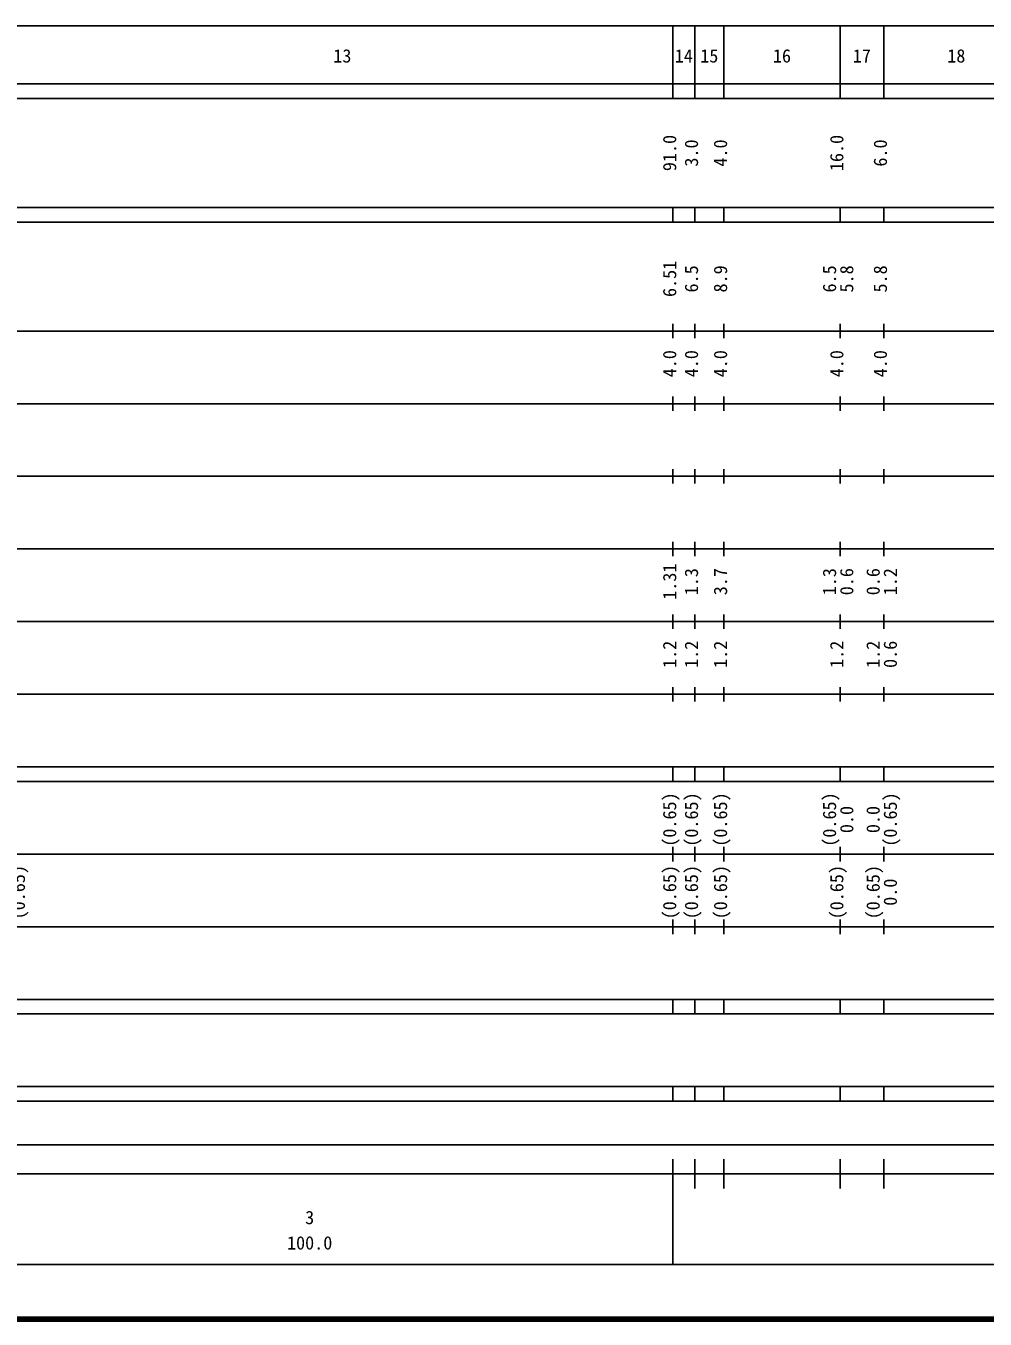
# Model space of a CAD drawing. Units: millimetres on the paper, enlarged 1000 times. Extents: x 40000 to 680000, y 20000 to 380000.
# Drawn here: x 278944 to 410962, y 20000 to 198000 of the extents above; entities that cross this region are included whole.
import ezdxf
from ezdxf.enums import TextEntityAlignment as Align

# ---------------------------------------------------------------- set-up
doc = ezdxf.new("R2010")
doc.units = ezdxf.units.MM
doc.header["$LTSCALE"] = 1000
doc.layers.add('M-TTL', color=2, linetype='Continuous', lineweight=140)
doc.layers.add('M-TTL-BAND', color=7, linetype='Continuous', lineweight=25)
doc.styles.add('ＭＳ ゴシック', font='')
doc.styles.get('ＭＳ ゴシック').set_extended_font_data('MS Gothic')

msp = doc.modelspace()

# ---------------------------------------------------------------- linework, layer by layer
at = {"layer": 'M-TTL'}
msp.add_line((40000, 20000), (680000, 20000), dxfattribs=at)
at = {"layer": 'M-TTL-BAND'}
for p, q in [((68000, 198000), (579000, 198000)), ((368000, 188000), (368000, 198000)), ((371000, 188000), (371000, 198000)), ((375000, 188000), (375000, 198000)), ((391000, 188000), (391000, 198000)), ((397000, 188000), (397000, 198000)), ((40000, 190000), (579000, 190000)), ((40000, 188000), (579000, 188000)), ((40000, 173000), (579000, 173000)), ((368000, 171000), (368000, 173000)), ((371000, 171000), (371000, 173000)), ((375000, 171000), (375000, 173000)), ((391000, 171000), (391000, 173000)), ((397000, 171000), (397000, 173000)), ((40000, 171000), (579000, 171000)), ((368000, 155000), (368000, 157000)), ((371000, 155000), (371000, 157000)), ((375000, 155000), (375000, 157000)), ((391000, 155000), (391000, 157000)), ((397000, 155000), (397000, 157000)), ((40000, 156000), (579000, 156000)), ((46000, 146000), (579000, 146000)), ((368000, 145000), (368000, 147000)), ((371000, 145000), (371000, 147000)), ((375000, 145000), (375000, 147000)), ((391000, 145000), (391000, 147000)), ((397000, 145000), (397000, 147000)), ((52000, 136000), (579000, 136000)), ((368000, 135000), (368000, 137000)), ((371000, 135000), (371000, 137000)), ((375000, 135000), (375000, 137000)), ((391000, 135000), (391000, 137000)), ((397000, 135000), (397000, 137000)), ((368000, 125000), (368000, 127000)), ((371000, 125000), (371000, 127000)), ((375000, 125000), (375000, 127000)), ((391000, 125000), (391000, 127000)), ((397000, 125000), (397000, 127000)), ((46000, 126000), (579000, 126000)), ((52000, 116000), (579000, 116000)), ((368000, 115000), (368000, 117000)), ((371000, 115000), (371000, 117000)), ((375000, 115000), (375000, 117000)), ((391000, 115000), (391000, 117000)), ((397000, 115000), (397000, 117000)), ((368000, 105000), (368000, 107000)), ((371000, 105000), (371000, 107000)), ((375000, 105000), (375000, 107000)), ((391000, 105000), (391000, 107000)), ((397000, 105000), (397000, 107000)), ((46000, 106000), (579000, 106000)), ((40000, 96000), (579000, 96000)), ((368000, 94000), (368000, 96000)), ((371000, 94000), (371000, 96000)), ((375000, 94000), (375000, 96000)), ((391000, 94000), (391000, 96000)), ((397000, 94000), (397000, 96000)), ((40000, 94000), (579000, 94000)), ((49000, 84000), (579000, 84000)), ((368000, 83000), (368000, 85000)), ((371000, 83000), (371000, 85000)), ((375000, 83000), (375000, 85000)), ((391000, 83000), (391000, 85000)), ((397000, 83000), (397000, 85000)), ((368000, 73000), (368000, 75000)), ((371000, 73000), (371000, 75000)), ((375000, 73000), (375000, 75000)), ((391000, 73000), (391000, 75000)), ((397000, 73000), (397000, 75000)), ((40000, 74000), (579000, 74000)), ((40000, 64000), (579000, 64000)), ((368000, 62000), (368000, 64000)), ((371000, 62000), (371000, 64000)), ((375000, 62000), (375000, 64000)), ((391000, 62000), (391000, 64000)), ((397000, 62000), (397000, 64000)), ((40000, 62000), (579000, 62000)), ((40000, 52000), (579000, 52000)), ((368000, 50000), (368000, 52000)), ((371000, 50000), (371000, 52000)), ((375000, 50000), (375000, 52000)), ((391000, 50000), (391000, 52000)), ((397000, 50000), (397000, 52000)), ((40000, 50000), (579000, 50000)), ((71000, 44000), (565000, 44000)), ((368000, 27500), (368000, 42000)), ((371000, 38000), (371000, 42000)), ((375000, 38000), (375000, 42000)), ((391000, 38000), (391000, 42000)), ((397000, 38000), (397000, 42000)), ((40000, 40000), (579000, 40000)), ((68000, 27500), (579000, 27500))]:
    msp.add_line(p, q, dxfattribs=at)

# ---------------------------------------------------------------- texts
at = {"layer": 'M-TTL-BAND', "style": 'ＭＳ ゴシック'}
for s, p in [('13', (322500, 192405)), ('14', (369500, 192405)), ('15', (373000, 192405)), ('16', (383000, 192405)), ('17', (394000, 192405)), ('18', (407000, 192405)), ('3', (318000, 32523)), ('100.0', (318000, 29033))]:
    msp.add_text(s, height=1833, dxfattribs=at).set_placement(p, align=Align.BOTTOM_CENTER)
for s, p in [('91.0', (369000, 180500)), ('3.0', (372000, 180500)), ('4.0', (376000, 180500)), ('16.0', (392000, 180500)), ('6.0', (398000, 180500)), ('6.51', (369000, 163174)), ('6.5', (372000, 163174)), ('8.9', (376000, 163174)), ('6.5', (391000, 163174)), ('5.8', (393370, 163174)), ('5.8', (398000, 163174)), ('4.0', (369000, 151500)), ('4.0', (372000, 151500)), ('4.0', (376000, 151500)), ('4.0', (392000, 151500)), ('4.0', (398000, 151500)), ('1.31', (369000, 121500)), ('1.3', (372000, 121500)), ('3.7', (376000, 121500)), ('1.3', (391000, 121500)), ('0.6', (393370, 121500)), ('0.6', (397000, 121500)), ('1.2', (399370, 121500)), ('1.2', (369000, 111500)), ('1.2', (372000, 111500)), ('1.2', (376000, 111500)), ('1.2', (392000, 111500)), ('1.2', (397000, 111500)), ('0.6', (399370, 111500)), ('(0.65)', (369000, 88764)), ('(0.65)', (372000, 88764)), ('(0.65)', (376000, 88764)), ('(0.65)', (391000, 88764)), ('(0.65)', (399370, 88764)), ('0.0', (393370, 88764)), ('0.0', (397000, 88764)), ('(0.65)', (279370, 78764)), ('(0.65)', (369000, 78764)), ('(0.65)', (372000, 78764)), ('(0.65)', (376000, 78764)), ('(0.65)', (392000, 78764)), ('(0.65)', (397000, 78764)), ('0.0', (399370, 78764))]:
    msp.add_text(s, height=1833, rotation=90, dxfattribs=at).set_placement(p, align=Align.BOTTOM_CENTER)

doc.saveas('drawing.dxf')
